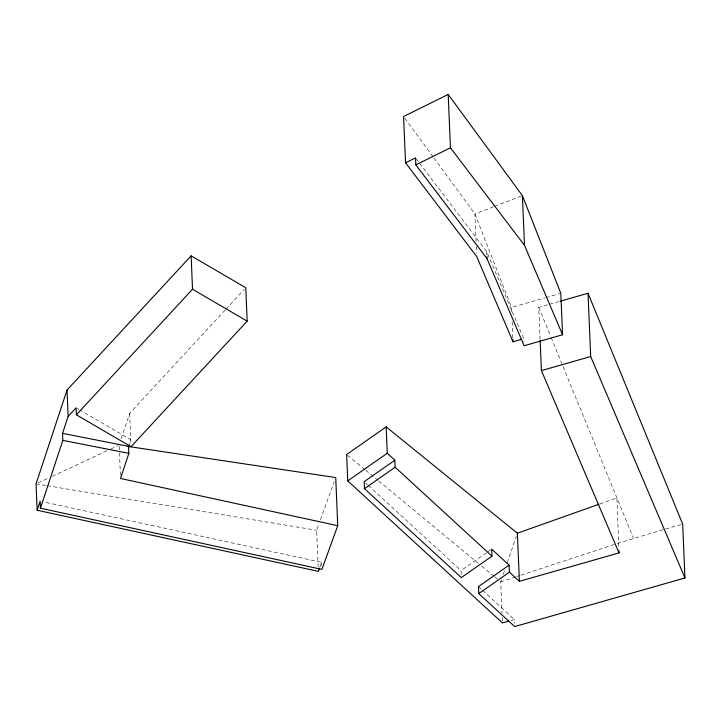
<?xml version="1.0" encoding="UTF-8"?>
<svg xmlns="http://www.w3.org/2000/svg" width="721" height="721" viewBox="0 0 721 721"><rect width="100%" height="100%" fill="white"/><g stroke="black" fill="none" stroke-linecap="round" stroke-linejoin="round"><path stroke-width="0.54" stroke-dasharray="3.6 2.7" d="M121.245 438.747L129.636 413.331L225.141 310.057M128.545 446.344L130.735 439.693L79.932 410.033M501.455 579.711L500.735 581.829L502.032 612.94M503.267 574.43L505.07 569.139M507.242 562.804L516.29 536.379M318.186 566.922L316.645 530.259L318.934 523.933M320.457 519.715L334.202 481.781M319.818 567.364L321.629 562.362L44.54 502.14M225.907 309.237L244.239 289.4M461.215 574.592L461.043 570.581L487.189 552.304M488.09 551.673L491.695 549.15M38.078 482.935L48.208 478.203M52.263 476.311L106.987 450.778M111.043 448.886L118.136 445.578M493.497 206.774L474.923 213.921L476.094 241.977M494.534 206.377L521.364 196.058M599.962 503.898L616.906 497.887L618.852 548.411M515.713 576.899L500.735 581.829L498.995 580.396M516.786 576.548L519.994 575.493M521.058 575.133L616.302 543.796M617.374 543.445L664.483 529.295M511.748 311.842L511.559 307.398L544.761 297.926M545.833 297.62L559.757 293.645M540.11 339.51L538.758 307.317L548.402 304.568M549.474 304.262L560.181 301.207M665.555 528.989L681.624 524.41M511.117 620.466L514.361 619.537L514.533 623.548M36.05 483.881L46.036 485.53M47.144 485.711L316.645 530.259M77.057 408.356L78.977 409.474M347.504 455.239L364.817 469.542M365.691 470.254L377.804 480.267M378.669 480.979L478.221 563.236M481.682 566.093L493.804 576.106M494.669 576.818L498.13 579.684M365.853 483.169L367.503 484.692M368.332 485.449L461.043 570.581M478.474 586.588L481.736 589.58M482.556 590.328L514.361 619.537M416.215 158.755L418.928 162.333M419.604 163.225L486.711 251.611L523.797 338.726L523.924 341.736M404.923 118.307L433.312 157.088M433.979 157.998L474.923 213.921L511.559 307.398M538.758 307.317L550.718 336.482M551.141 337.518L633.426 538.163M512.162 321.827L512.91 339.591M502.222 617.383L502.411 621.826M486.711 251.611L486.882 255.622M476.284 246.465L476.563 253.197M321.629 562.362L321.755 565.372M129.636 413.331L130.952 444.704M119.19 446.218L119.425 451.779M119.47 452.896L120.407 475.148"/><path stroke-width="1.08" d="M128.032 446.434L335.725 477.563L337.743 525.69L321.917 569.383L40.439 508.197L62.835 440.369L62.538 433.357L68.134 416.405L76.093 407.789L76.39 414.809L131.033 446.714L247.168 321.133L245.771 287.751L191.128 255.847L67.026 390.043L36.05 483.881L37.159 510.243L318.367 571.365L319.457 568.364M37.159 510.243L40.142 501.185L40.439 508.197M62.538 433.357L128.545 446.344L128.843 453.356L120.542 478.483L337.743 525.69M76.39 414.809L192.525 289.229L191.128 255.847M618.942 550.655L619.024 552.908L519.39 581.333L517.372 533.207L386.15 426.886L346.639 454.518L347.747 480.88L502.456 622.935L508.945 621.078M347.747 480.88L387.258 453.257L386.15 426.886M387.258 453.257L394.838 460.223L364.195 481.655L364.484 488.667L461.341 577.602L491.983 556.161L491.695 549.15L509.116 565.156L509.414 572.168L519.39 581.333M364.484 488.667L395.135 467.235L394.838 460.223M509.116 565.156L478.474 586.588L478.771 593.599L514.659 626.558L684.95 577.972L682.688 524.104L588.03 293.267L560.181 301.207M478.771 593.599L509.414 572.168M405.535 162.811L415.539 157.863L415.837 164.884L487.008 258.632L524.095 345.747L562.56 334.769L560.83 293.339L522.401 195.661L448.201 94.442L403.598 116.496L405.535 162.811L476.707 256.559L513.001 341.808L521.634 339.348M415.837 164.884L450.436 147.778L448.201 94.442M517.372 533.207L598.908 504.276M619.024 552.908L541.408 370.594L590.679 356.535L588.03 293.267M62.835 440.369L128.843 453.356M192.525 289.229L247.168 321.133M395.135 467.235L491.983 556.161M450.436 147.778L524.482 245.311L562.56 334.769M590.679 356.535L684.95 577.972M540.155 340.618L541.408 370.594M522.401 195.661L524.482 245.311M512.91 339.591L513.001 341.808M486.918 256.622L487.008 258.632M67.026 390.043L68.134 416.405"/></g></svg>
